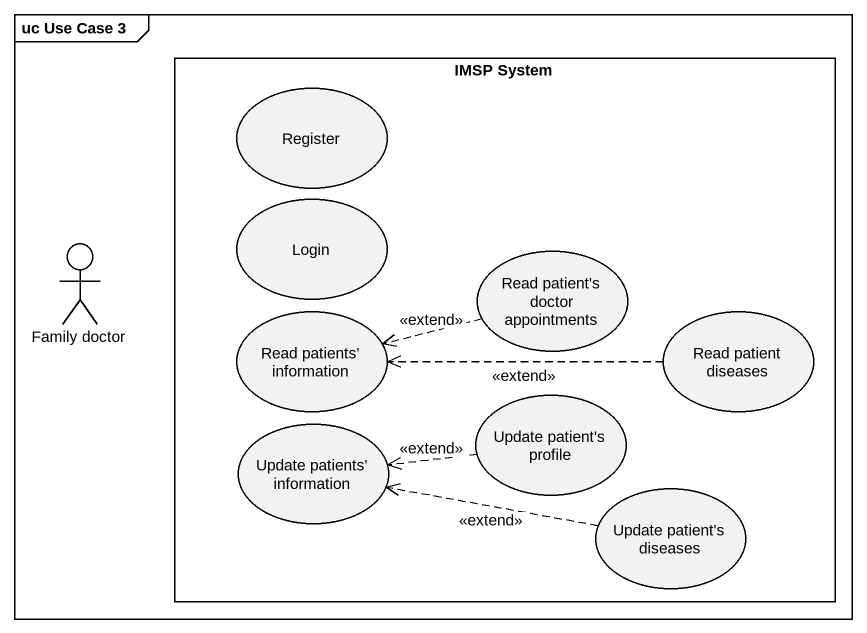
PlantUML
@startuml
mainframe uc Use Case 3
rectangle "IMSP System" as IMSP_System {
  usecase Register
  usecase Login
  usecase "Read patient's doctor appointments" as Read_patient_s_doctor
  usecase "Read patients' information" as Read_patients_information
  usecase "Read patient diseases" as Read_patient_diseases
  usecase "Update patient's profile" as Update_patient_s_profile
  usecase "Update patients' information" as Update_patients_information
  usecase "Update patient's diseases" as Update_patient_s_diseases
}
actor "Family doctor" as Family_doctor
Read_patient_s_doctor .left.> Read_patients_information : <<extend>>
Read_patient_diseases .left.> Read_patients_information : <<extend>>
Update_patient_s_profile .left.> Update_patients_information : <<extend>>
Update_patient_s_diseases .left.> Update_patients_information : <<extend>>
@enduml
